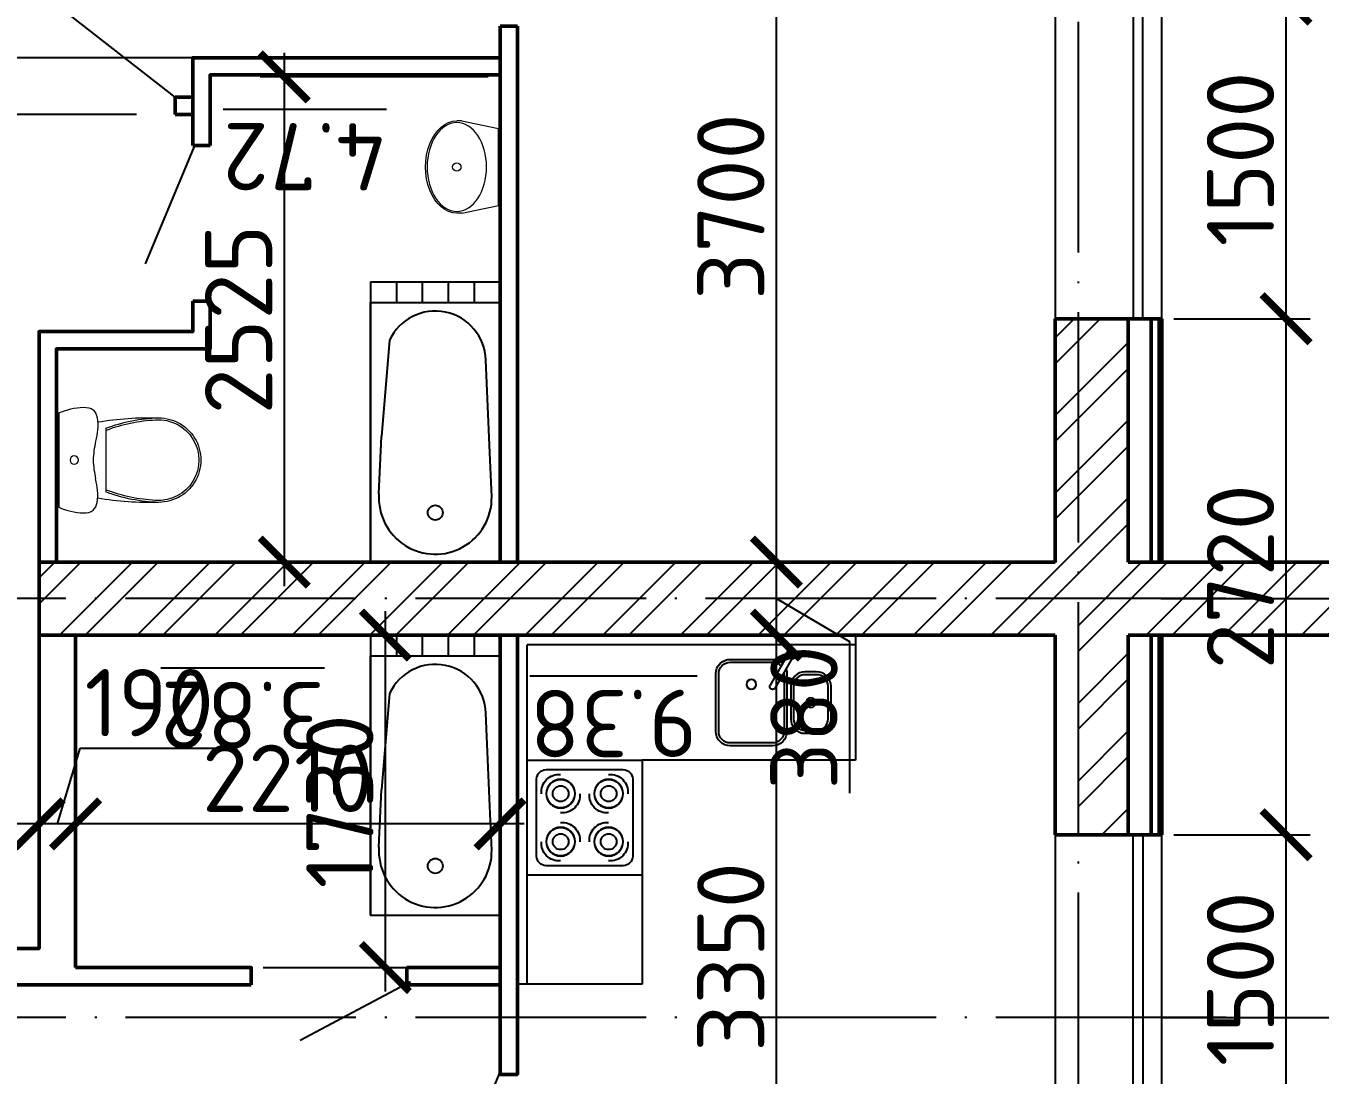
# Model space of a CAD drawing. Header units: millimetres. Extents: x -121275 to -95372, y 16759 to 40426.
# Drawn here: x -119839.7 to -119772.4, y 38773.9 to 38828.5 of the extents above; entities that cross this region are included whole.
import ezdxf

# ---------------------------------------------------------------- set-up
doc = ezdxf.new("R2010")
doc.units = ezdxf.units.MM
doc.header["$LTSCALE"] = 0.5
doc.linetypes.add('ACAD_ISO04W100', pattern=[30, 24, -3, 0, -3])
for name, color, linetype, lineweight in [('02', 5, 'Continuous', 18), ('построения', 6, 'Continuous', 25), ('Сантехника', 255, 'Continuous', 15), ('ТОЛСТЫЕ3', 7, 'Continuous', 50), ('ТОНКИЕе', 7, 'Continuous', 25)]:
    doc.layers.add(name, color=color, linetype=linetype, lineweight=lineweight)
for name, color, linetype in [('kuhnja', 190, 'Continuous'), ('оси', 7, 'ACAD_ISO04W100'), ('размеры', 7, 'Continuous'), ('тонкие', 7, 'Continuous')]:
    doc.layers.add(name, color=color, linetype=linetype)
doc.styles.add('Наклонный', font='isocpeur.ttf', dxfattribs={"height": 3.5})
doc.dimstyles.new('СТРОИТЕЛЬНЫЙ', dxfattribs={"dimtxt": 3.5, "dimasz": 2.5, "dimexe": 1.25, "dimexo": 0.625, "dimtad": 1, "dimdec": 0, "dimlfac": 100, "dimdsep": 46, "dimtxsty": 'Наклонный', "dimblk1": 'ARCHTICK', "dimblk2": 'ARCHTICK', "dimsah": 1, "dimcen": 0, "dimdle": 1.25, "dimadec": 0, "dimazin": 0, "dimtfac": 0.75, "dimtdec": 0, "dimtmove": 0, "dimatfit": 3, "dimldrblk": 'ARCHTICK', "dimfxl": 1, "dimtolj": 1, "dimtzin": 0, "dimarcsym": 0})
pattern_1 = [(225, (-239994.2577, 77208.4674), (2.02055763, -2.02055763), []), (225, (-239995.6047, 77208.4674), (2.02055763, -2.02055763), [])]

# ---------------------------------------------------------------- blocks, each defined once
blk = doc.blocks.new('_ArchTick')
at = {"color": 0, "linetype": 'ByBlock', "const_width": 0.15}
blk.add_lwpolyline([(-0.5, -0.5), (0.5, 0.5)], dxfattribs=at)
blk = doc.blocks.new('*D1293')
at = {"layer": 'Defpoints', "color": 0, "transparency": 16777216}
for p in [(-119781.276, 38870.668), (-119781.276, 38798.668), (-119765.069, 38798.668)]:
    blk.add_point(p, dxfattribs=at)
at = {"layer": 'размеры', "color": 0, "lineweight": -2, "transparency": 16777216}
for p, q in [((-119765.069, 38871.918), (-119765.069, 38797.418)), ((-119780.651, 38870.668), (-119763.819, 38870.668)), ((-119780.651, 38798.668), (-119763.819, 38798.668))]:
    blk.add_line(p, q, dxfattribs=at)
at = {"layer": 'размеры', "color": 0, "lineweight": -2, "transparency": 16777216, "xscale": 2.5, "yscale": 2.5, "zscale": 2.5}
for p, rotation in [((-119765.069, 38870.668), 90), ((-119765.069, 38798.668), 270)]:
    blk.add_blockref('_ArchTick', p, dxfattribs=dict(at, rotation=rotation))
at = {"layer": 'размеры', "color": 0, "transparency": 16777216, "insert": (-119767.444, 38834.668), "char_height": 3.5, "attachment_point": 5, "rotation": 90, "style": 'Наклонный'}
blk.add_mtext('\\A1;7200', dxfattribs=at)
blk = doc.blocks.new('*D1294')
at = {"layer": 'Defpoints', "color": 0, "transparency": 16777216}
for p in [(-119781.276, 38798.668), (-119781.276, 38776.868), (-119765.069, 38776.868)]:
    blk.add_point(p, dxfattribs=at)
at = {"layer": 'размеры', "color": 0, "lineweight": -2, "transparency": 16777216}
for p, q in [((-119765.069, 38799.918), (-119765.069, 38775.618)), ((-119780.651, 38798.668), (-119763.819, 38798.668)), ((-119780.651, 38776.868), (-119763.819, 38776.868))]:
    blk.add_line(p, q, dxfattribs=at)
at = {"layer": 'размеры', "color": 0, "lineweight": -2, "transparency": 16777216, "xscale": 2.5, "yscale": 2.5, "zscale": 2.5}
for p, rotation in [((-119765.069, 38798.668), 90), ((-119765.069, 38776.868), 270)]:
    blk.add_blockref('_ArchTick', p, dxfattribs=dict(at, rotation=rotation))
at = {"layer": 'размеры', "color": 0, "transparency": 16777216, "insert": (-119767.444, 38787.768), "char_height": 3.5, "attachment_point": 5, "rotation": 90, "style": 'Наклонный'}
blk.add_mtext('\\A1;2180', dxfattribs=at)
blk = doc.blocks.new('*D1295')
at = {"layer": 'Defpoints', "color": 0, "transparency": 16777216}
for p in [(-119781.276, 38776.868), (-119781.276, 38735.668), (-119765.069, 38735.668)]:
    blk.add_point(p, dxfattribs=at)
at = {"layer": 'размеры', "color": 0, "lineweight": -2, "transparency": 16777216}
for p, q in [((-119765.069, 38778.118), (-119765.069, 38734.418)), ((-119780.651, 38776.868), (-119763.819, 38776.868)), ((-119780.651, 38735.668), (-119763.819, 38735.668))]:
    blk.add_line(p, q, dxfattribs=at)
at = {"layer": 'размеры', "color": 0, "lineweight": -2, "transparency": 16777216, "xscale": 2.5, "yscale": 2.5, "zscale": 2.5}
for p, rotation in [((-119765.069, 38776.868), 90), ((-119765.069, 38735.668), 270)]:
    blk.add_blockref('_ArchTick', p, dxfattribs=dict(at, rotation=rotation))
at = {"layer": 'размеры', "color": 0, "transparency": 16777216, "insert": (-119767.444, 38756.268), "char_height": 3.5, "attachment_point": 5, "rotation": 90, "style": 'Наклонный'}
blk.add_mtext('\\A1;4120', dxfattribs=at)
blk = doc.blocks.new('A$C456D3840')
at = {"layer": 'Сантехника'}
for p, q in [((189.3, 480), (162.4, 480)), ((189.3, 480), (379.3, 440.1)), ((379.3, 39.9), (379.3, 440.1)), ((189.3, 0), (162.4, 0)), ((189.3, 0), (379.3, 39.9))]:
    blk.add_line(p, q, dxfattribs=at)
blk.add_circle((162.4, 240), 21.7, dxfattribs=at)
at = {"layer": 'Сантехника', "extrusion": (0, 0, -1)}
blk.add_ellipse((162.4, 240), major_axis=(0, -240), ratio=0.679586, start_param=0, end_param=3.141593, dxfattribs=at)
blk.add_ellipse((162.4, 240), major_axis=(0, -231.3), ratio=0.667472, dxfattribs=at)
blk = doc.blocks.new('A$C010B7E6C')
at = {"layer": 'Сантехника'}
for p, q in [((738.7, 520.7), (738.7, 29.3)), ((493.7, 440.5), (493.7, 109.6))]:
    blk.add_line(p, q, dxfattribs=at)
blk.add_circle((657.8, 275), 21.7, dxfattribs=at)
for centre, radius, start, end in [((218.7, 275), 220, 85.79897, 274.20103), ((218.7, 275), 210, 85.79897, 274.20103), ((266.3, -1145.5), 1641.2, 80.55729, 91.66188), ((196.2, -339.2), 834.5, 69.11151, 88.45313), ((196.1, -339.3), 824.6, 69.11242, 87.36208), ((196.2, 889.2), 834.5, 271.54687, 290.88849), ((266.3, 1695.5), 1641.2, 268.33812, 279.44271), ((196.1, 889.3), 824.6, 272.63792, 290.88758)]:
    blk.add_arc(centre, radius, start, end, dxfattribs=at)
for points in [[(738.7, 520.7), (608.7, 550), (558.7, 536.1), (538.7, 495), (546.7, 372.7)], [(546.7, 372.7), (558.7, 275), (546.5, 177.3)], [(738.7, 29.3), (608.7, 0), (558.7, 14), (538.7, 55), (546.5, 177.3)]]:
    blk.add_spline(points, degree=3, dxfattribs=at)
blk = doc.blocks.new('16')
at = {"layer": 'kuhnja', "color": 6, "linetype": 'Continuous'}
for p, q in [((1575830.7, -196148.4), (1574070.6, -196148.4)), ((1574070.6, -196148.4), (1574070.6, -196798.4)), ((1575830.7, -197964.6), (1575830.7, -196148.4)), ((1574070.6, -196198.4), (1575780.7, -196198.4)), ((1575780.7, -197964.6), (1575780.7, -196198.4)), ((1574070.6, -196798.4), (1575180.7, -196798.4)), ((1575180.7, -196798.4), (1575180.7, -197964.6)), ((1575180.7, -197964.6), (1575830.7, -197964.6))]:
    blk.add_line(p, q, dxfattribs=at)
at = {"layer": 'kuhnja', "color": 6}
for p, q in [((1574393.2, -196256.9), (1574489.2, -196423.2)), ((1574419.2, -196241.9), (1574515.2, -196408.2))]:
    blk.add_line(p, q, dxfattribs=at)
at = {"layer": 'kuhnja', "color": 6, "ltscale": 600}
for p, q in [((1575180.7, -196798.4), (1575180.7, -197398.4)), ((1575780.7, -196798.4), (1575180.7, -196798.4)), ((1575780.7, -197398.4), (1575780.7, -196798.4)), ((1575680.7, -196848.4), (1575280.7, -196848.4)), ((1575230.7, -196898.4), (1575230.7, -197298.4)), ((1575730.7, -197298.4), (1575730.7, -196898.4)), ((1575180.7, -197398.4), (1575780.7, -197398.4)), ((1575280.7, -197348.4), (1575680.7, -197348.4))]:
    blk.add_line(p, q, dxfattribs=at)
at = {"layer": 'kuhnja', "color": 6}
for points in [[(1574432.2, -196324.5, 0.084828), (1574427.9, -196349.4), (1574427.9, -196649.4, 0.414214), (1574502.9, -196724.4)], [(1574502.9, -196724.4), (1574722.9, -196724.4, 0.414214), (1574797.9, -196649.4), (1574797.9, -196349.4, 0.414214), (1574722.9, -196274.4), (1574502.9, -196274.4, 0.19677), (1574450.3, -196295.9)], [(1574502.9, -196709.4), (1574722.9, -196709.4, 0.414214), (1574782.9, -196649.4), (1574782.9, -196349.4, 0.414214), (1574722.9, -196289.4), (1574502.9, -196289.4, 0.213804), (1574458.2, -196309.5)], [(1574443.2, -196343.6, 0.024245), (1574442.9, -196349.4), (1574442.9, -196649.4, 0.414214), (1574502.9, -196709.4)]]:
    blk.add_lwpolyline(points, format="xyb", dxfattribs=at)
for points in [[(1574272.9, -196339.4), (1574332.9, -196339.4, -0.414214), (1574407.9, -196414.4), (1574407.9, -196584.4, -0.414214), (1574332.9, -196659.4), (1574272.9, -196659.4, -0.414214), (1574197.9, -196584.4), (1574197.9, -196414.4, -0.414214)], [(1574272.9, -196354.4), (1574332.9, -196354.4, -0.414214), (1574392.9, -196414.4), (1574392.9, -196584.4, -0.414214), (1574332.9, -196644.4), (1574272.9, -196644.4, -0.414214), (1574212.9, -196584.4), (1574212.9, -196414.4, -0.414214)]]:
    blk.add_lwpolyline(points, format="xyb", close=True, dxfattribs=at)
for centre in [(1574612.9, -196404.4), (1574302.9, -196499.4)]:
    blk.add_circle(centre, 25, dxfattribs=at)
at = {"layer": 'kuhnja', "color": 6, "ltscale": 600}
for centre in [(1575355.7, -196973.4), (1575605.7, -196973.4), (1575355.7, -197223.4), (1575605.7, -197223.4)]:
    blk.add_circle(centre, 75, dxfattribs=at)
at = {"layer": 'kuhnja', "color": 6}
for centre, radius, start, end in [((1574406.2, -196249.4), 25, 336.8699, 263.1301), ((1574406.2, -196249.4), 15, 30, 210), ((1574502.2, -196415.7), 15, 210, 30)]:
    blk.add_arc(centre, radius, start, end, dxfattribs=at)
at = {"layer": 'kuhnja', "color": 6, "ltscale": 600}
for centre, radius, start, end in [((1575280.7, -196898.4), 50, 90, 180), ((1575680.7, -196898.4), 50, 0, 90), ((1575348.4, -196966.1), 93, 85.49745, 184.50255), ((1575355.7, -196973.4), 73.8, 0, 180), ((1575355.7, -196973.4), 41.3, 0, 180), ((1575605.7, -196973.4), 73.8, 0, 180), ((1575605.7, -196973.4), 41.3, 0, 180), ((1575613, -196966.1), 93, 355.49745, 94.50255), ((1575355.7, -196973.4), 73.8, 180, 0), ((1575355.7, -196973.4), 41.3, 180, 0), ((1575363, -196980.7), 93, 265.49745, 4.50255), ((1575598.4, -196980.7), 93, 175.49745, 274.50255), ((1575605.7, -196973.4), 73.8, 180, 0), ((1575605.7, -196973.4), 41.3, 180, 0), ((1575363, -197216.1), 93, 355.49745, 94.50255), ((1575598.4, -197216.1), 93, 85.49745, 184.50255), ((1575355.7, -197223.4), 73.8, 0, 180), ((1575355.7, -197223.4), 41.3, 0, 180), ((1575605.7, -197223.4), 73.8, 0, 180), ((1575605.7, -197223.4), 41.3, 0, 180), ((1575348.4, -197230.7), 93, 175.49745, 274.50255), ((1575355.7, -197223.4), 73.8, 180, 0), ((1575355.7, -197223.4), 41.3, 180, 0), ((1575605.7, -197223.4), 73.8, 180, 0), ((1575605.7, -197223.4), 41.3, 180, 0), ((1575613, -197230.7), 93, 265.49745, 4.50255), ((1575280.7, -197298.4), 50, 180, 270), ((1575680.7, -197298.4), 50, 270, 0)]:
    blk.add_arc(centre, radius, start, end, dxfattribs=at)
blk = doc.blocks.new('*D1467')
at = {"layer": 'Defpoints', "color": 0, "transparency": 16777216}
for p in [(-119800.656, 38796.768), (-119786.141, 38796.768), (-119800.656, 38763.268)]:
    blk.add_point(p, dxfattribs=at)
at = {"layer": 'размеры', "color": 0, "lineweight": -2, "transparency": 16777216}
for p, q in [((-119800.656, 38762.018), (-119800.656, 38798.018)), ((-119786.766, 38796.768), (-119801.906, 38796.768)), ((-119800.031, 38763.268), (-119799.406, 38763.268))]:
    blk.add_line(p, q, dxfattribs=at)
at = {"layer": 'размеры', "color": 0, "lineweight": -2, "transparency": 16777216, "xscale": 2.5, "yscale": 2.5, "zscale": 2.5}
for p, rotation in [((-119800.656, 38796.768), 90), ((-119800.656, 38763.268), 270)]:
    blk.add_blockref('_ArchTick', p, dxfattribs=dict(at, rotation=rotation))
at = {"layer": 'размеры', "color": 0, "transparency": 16777216, "insert": (-119803.031, 38780.018), "char_height": 3.5, "attachment_point": 5, "rotation": 90, "style": 'Наклонный'}
blk.add_mtext('\\A1;3350', dxfattribs=at)
blk = doc.blocks.new('*D1468')
at = {"layer": 'Defpoints', "color": 0, "transparency": 16777216}
for p in [(-119800.656, 38800.568), (-119796.838, 38800.568), (-119786.141, 38796.768)]:
    blk.add_point(p, dxfattribs=at)
at = {"layer": 'размеры', "color": 0, "lineweight": -2, "transparency": 16777216}
for p, q in [((-119800.656, 38795.518), (-119800.656, 38801.818)), ((-119797.463, 38800.568), (-119801.906, 38800.568)), ((-119800.656, 38798.668), (-119796.847, 38796.437)), ((-119786.766, 38796.768), (-119801.906, 38796.768)), ((-119796.847, 38796.437), (-119796.847, 38788.537))]:
    blk.add_line(p, q, dxfattribs=at)
at = {"layer": 'размеры', "color": 0, "lineweight": -2, "transparency": 16777216, "xscale": 2.5, "yscale": 2.5, "zscale": 2.5}
for p, rotation in [((-119800.656, 38800.568), 90), ((-119800.656, 38796.768), 270)]:
    blk.add_blockref('_ArchTick', p, dxfattribs=dict(at, rotation=rotation))
at = {"layer": 'размеры', "color": 0, "transparency": 16777216, "insert": (-119799.222, 38792.487), "char_height": 3.5, "attachment_point": 5, "rotation": 90, "style": 'Наклонный'}
blk.add_mtext('\\A1;380', dxfattribs=at)
blk = doc.blocks.new('*D1469')
at = {"layer": 'Defpoints', "color": 0, "transparency": 16777216}
for p in [(-119800.656, 38837.568), (-119800.591, 38837.568), (-119796.838, 38800.568)]:
    blk.add_point(p, dxfattribs=at)
at = {"layer": 'размеры', "color": 0, "lineweight": -2, "transparency": 16777216}
for p, q in [((-119800.656, 38799.318), (-119800.656, 38838.818)), ((-119801.216, 38837.568), (-119801.906, 38837.568)), ((-119797.463, 38800.568), (-119801.906, 38800.568))]:
    blk.add_line(p, q, dxfattribs=at)
at = {"layer": 'размеры', "color": 0, "lineweight": -2, "transparency": 16777216, "xscale": 2.5, "yscale": 2.5, "zscale": 2.5}
for p, rotation in [((-119800.656, 38837.568), 90), ((-119800.656, 38800.568), 270)]:
    blk.add_blockref('_ArchTick', p, dxfattribs=dict(at, rotation=rotation))
at = {"layer": 'размеры', "color": 0, "transparency": 16777216, "insert": (-119803.031, 38819.068), "char_height": 3.5, "attachment_point": 5, "rotation": 90, "style": 'Наклонный'}
blk.add_mtext('\\A1;3700', dxfattribs=at)
blk = doc.blocks.new('*D1480')
at = {"layer": 'Defpoints', "color": 0, "transparency": 16777216}
for p in [(-119837.141, 38786.942), (-119837.141, 38779.468), (-119815.041, 38779.468)]:
    blk.add_point(p, dxfattribs=at)
at = {"layer": 'размеры', "color": 0, "lineweight": -2, "transparency": 16777216}
for p, q in [((-119837.141, 38780.093), (-119837.141, 38788.192)), ((-119815.041, 38780.093), (-119815.041, 38788.192)), ((-119813.791, 38786.942), (-119838.391, 38786.942))]:
    blk.add_line(p, q, dxfattribs=at)
at = {"layer": 'размеры', "color": 0, "lineweight": -2, "transparency": 16777216, "xscale": 2.5, "yscale": 2.5, "zscale": 2.5, "rotation": 180}
blk.add_blockref('_ArchTick', (-119837.141, 38786.942), dxfattribs=at)
at = {"layer": 'размеры', "color": 0, "lineweight": -2, "transparency": 16777216, "xscale": 2.5, "yscale": 2.5, "zscale": 2.5}
blk.add_blockref('_ArchTick', (-119815.041, 38786.942), dxfattribs=at)
at = {"layer": 'размеры', "color": 0, "transparency": 16777216, "insert": (-119826.091, 38789.317), "char_height": 3.5, "attachment_point": 5, "style": 'Наклонный'}
blk.add_mtext('\\A1;2210', dxfattribs=at)
blk = doc.blocks.new('*D1481')
at = {"layer": 'Defpoints', "color": 0, "transparency": 16777216}
for p in [(-119839.041, 38796.768), (-119821.013, 38796.768), (-119827.997, 38779.468)]:
    blk.add_point(p, dxfattribs=at)
at = {"layer": 'размеры', "color": 0, "lineweight": -2, "transparency": 16777216}
for p, q in [((-119821.013, 38778.218), (-119821.013, 38798.018)), ((-119838.416, 38796.768), (-119819.763, 38796.768)), ((-119827.372, 38779.468), (-119819.763, 38779.468))]:
    blk.add_line(p, q, dxfattribs=at)
at = {"layer": 'размеры', "color": 0, "lineweight": -2, "transparency": 16777216, "xscale": 2.5, "yscale": 2.5, "zscale": 2.5}
for p, rotation in [((-119821.013, 38796.768), 90), ((-119821.013, 38779.468), 270)]:
    blk.add_blockref('_ArchTick', p, dxfattribs=dict(at, rotation=rotation))
at = {"layer": 'размеры', "color": 0, "transparency": 16777216, "insert": (-119823.388, 38788.118), "char_height": 3.5, "attachment_point": 5, "rotation": 90, "style": 'Наклонный'}
blk.add_mtext('\\A1;1730', dxfattribs=at)
blk = doc.blocks.new('*D1482')
at = {"layer": 'Defpoints', "color": 0, "transparency": 16777216}
for p in [(-119839.041, 38786.942), (-119839.041, 38786.942), (-119837.141, 38779.468)]:
    blk.add_point(p, dxfattribs=at)
at = {"layer": 'размеры', "color": 0, "lineweight": -2, "transparency": 16777216}
for p, q in [((-119838.091, 38786.942), (-119836.91, 38790.88)), ((-119836.91, 38790.88), (-119829.71, 38790.88)), ((-119839.041, 38787.567), (-119839.041, 38788.192)), ((-119837.141, 38780.093), (-119837.141, 38788.192)), ((-119835.891, 38786.942), (-119840.291, 38786.942))]:
    blk.add_line(p, q, dxfattribs=at)
at = {"layer": 'размеры', "color": 0, "lineweight": -2, "transparency": 16777216, "xscale": 2.5, "yscale": 2.5, "zscale": 2.5, "rotation": 180}
blk.add_blockref('_ArchTick', (-119839.041, 38786.942), dxfattribs=at)
at = {"layer": 'размеры', "color": 0, "lineweight": -2, "transparency": 16777216, "xscale": 2.5, "yscale": 2.5, "zscale": 2.5}
blk.add_blockref('_ArchTick', (-119837.141, 38786.942), dxfattribs=at)
at = {"layer": 'размеры', "color": 0, "transparency": 16777216, "insert": (-119833.31, 38793.255), "char_height": 3.5, "attachment_point": 5, "style": 'Наклонный'}
blk.add_mtext('\\A1;190', dxfattribs=at)
blk = doc.blocks.new('*D1268')
at = {"layer": 'Defpoints', "color": 0, "transparency": 16777216}
for p in [(-119855.041, 38786.942), (-119855.041, 38786.942), (-119839.041, 38786.942)]:
    blk.add_point(p, dxfattribs=at)
at = {"layer": 'размеры', "color": 0, "lineweight": -2, "transparency": 16777216}
for p, q in [((-119855.041, 38787.567), (-119855.041, 38788.192)), ((-119839.041, 38787.567), (-119839.041, 38788.192)), ((-119837.791, 38786.942), (-119856.291, 38786.942))]:
    blk.add_line(p, q, dxfattribs=at)
at = {"layer": 'размеры', "color": 0, "lineweight": -2, "transparency": 16777216, "xscale": 2.5, "yscale": 2.5, "zscale": 2.5, "rotation": 180}
blk.add_blockref('_ArchTick', (-119855.041, 38786.942), dxfattribs=at)
at = {"layer": 'размеры', "color": 0, "lineweight": -2, "transparency": 16777216, "xscale": 2.5, "yscale": 2.5, "zscale": 2.5}
blk.add_blockref('_ArchTick', (-119839.041, 38786.942), dxfattribs=at)
at = {"layer": 'размеры', "color": 0, "transparency": 16777216, "insert": (-119847.041, 38789.317), "char_height": 3.5, "attachment_point": 5, "style": 'Наклонный'}
blk.add_mtext('\\A1;1600', dxfattribs=at)
blk = doc.blocks.new('*D1489')
at = {"layer": 'Defpoints', "color": 0, "transparency": 16777216}
for p in [(-119815.041, 38825.822), (-119826.28, 38800.568), (-119815.041, 38800.568)]:
    blk.add_point(p, dxfattribs=at)
at = {"layer": 'размеры', "color": 0, "lineweight": -2, "transparency": 16777216}
for p, q in [((-119826.28, 38827.072), (-119826.28, 38799.318)), ((-119815.666, 38825.822), (-119827.53, 38825.822)), ((-119815.666, 38800.568), (-119827.53, 38800.568))]:
    blk.add_line(p, q, dxfattribs=at)
at = {"layer": 'размеры', "color": 0, "lineweight": -2, "transparency": 16777216, "xscale": 2.5, "yscale": 2.5, "zscale": 2.5}
for p, rotation in [((-119826.28, 38825.822), 90), ((-119826.28, 38800.568), 270)]:
    blk.add_blockref('_ArchTick', p, dxfattribs=dict(at, rotation=rotation))
at = {"layer": 'размеры', "color": 0, "transparency": 16777216, "insert": (-119828.655, 38813.195), "char_height": 3.5, "attachment_point": 5, "rotation": 90, "style": 'Наклонный'}
blk.add_mtext('\\A1;2525', dxfattribs=at)
blk = doc.blocks.new('*D1281')
at = {"layer": 'Defpoints', "color": 0, "transparency": 16777216}
for p in [(-119844.57, 38823.859), (-119833.351, 38823.859), (-119847.33, 38780.468)]:
    blk.add_point(p, dxfattribs=at)
at = {"layer": 'размеры', "color": 0, "lineweight": -2, "transparency": 16777216}
for p, q in [((-119844.57, 38779.218), (-119844.57, 38825.109)), ((-119833.976, 38823.859), (-119845.82, 38823.859)), ((-119846.705, 38780.468), (-119843.32, 38780.468))]:
    blk.add_line(p, q, dxfattribs=at)
at = {"layer": 'размеры', "color": 0, "lineweight": -2, "transparency": 16777216, "xscale": 2.5, "yscale": 2.5, "zscale": 2.5}
for p, rotation in [((-119844.57, 38823.859), 90), ((-119844.57, 38780.468), 270)]:
    blk.add_blockref('_ArchTick', p, dxfattribs=dict(at, rotation=rotation))
at = {"layer": 'размеры', "color": 0, "transparency": 16777216, "insert": (-119846.945, 38802.164), "char_height": 3.5, "attachment_point": 5, "rotation": 90, "style": 'Наклонный'}
blk.add_mtext('\\A1;4339', dxfattribs=at)
blk = doc.blocks.new('*D1282')
at = {"layer": 'Defpoints', "color": 0, "transparency": 16777216}
for p in [(-119844.57, 38869.379), (-119818.471, 38869.379), (-119818.471, 38826.822)]:
    blk.add_point(p, dxfattribs=at)
at = {"layer": 'размеры', "color": 0, "lineweight": -2, "transparency": 16777216}
for p, q in [((-119844.57, 38825.572), (-119844.57, 38870.629)), ((-119819.096, 38869.379), (-119845.82, 38869.379)), ((-119819.096, 38826.822), (-119845.82, 38826.822))]:
    blk.add_line(p, q, dxfattribs=at)
at = {"layer": 'размеры', "color": 0, "lineweight": -2, "transparency": 16777216, "xscale": 2.5, "yscale": 2.5, "zscale": 2.5}
for p, rotation in [((-119844.57, 38869.379), 90), ((-119844.57, 38826.822), 270)]:
    blk.add_blockref('_ArchTick', p, dxfattribs=dict(at, rotation=rotation))
at = {"layer": 'размеры', "color": 0, "transparency": 16777216, "insert": (-119846.945, 38848.1), "char_height": 3.5, "attachment_point": 5, "rotation": 90, "style": 'Наклонный'}
blk.add_mtext('\\A1;4256', dxfattribs=at)
blk = doc.blocks.new('*D1505')
at = {"layer": 'Defpoints', "color": 0, "transparency": 16777216}
for p in [(-119780.591, 38786.381), (-119774.126, 38786.381), (-119780.591, 38771.381)]:
    blk.add_point(p, dxfattribs=at)
at = {"layer": 'размеры', "color": 0, "lineweight": -2, "transparency": 16777216}
for p, q in [((-119774.126, 38770.131), (-119774.126, 38787.631)), ((-119779.966, 38786.381), (-119772.876, 38786.381)), ((-119779.966, 38771.381), (-119772.876, 38771.381))]:
    blk.add_line(p, q, dxfattribs=at)
at = {"layer": 'размеры', "color": 0, "lineweight": -2, "transparency": 16777216, "xscale": 2.5, "yscale": 2.5, "zscale": 2.5}
for p, rotation in [((-119774.126, 38786.381), 90), ((-119774.126, 38771.381), 270)]:
    blk.add_blockref('_ArchTick', p, dxfattribs=dict(at, rotation=rotation))
at = {"layer": 'размеры', "color": 0, "transparency": 16777216, "insert": (-119776.501, 38778.881), "char_height": 3.5, "attachment_point": 5, "rotation": 90, "style": 'Наклонный'}
blk.add_mtext('\\A1;1500', dxfattribs=at)
blk = doc.blocks.new('*D1506')
at = {"layer": 'Defpoints', "color": 0, "transparency": 16777216}
for p in [(-119780.591, 38813.231), (-119774.126, 38813.231), (-119780.591, 38786.381)]:
    blk.add_point(p, dxfattribs=at)
at = {"layer": 'размеры', "color": 0, "lineweight": -2, "transparency": 16777216}
for p, q in [((-119774.126, 38785.131), (-119774.126, 38814.481)), ((-119779.966, 38813.231), (-119772.876, 38813.231)), ((-119779.966, 38786.381), (-119772.876, 38786.381))]:
    blk.add_line(p, q, dxfattribs=at)
at = {"layer": 'размеры', "color": 0, "lineweight": -2, "transparency": 16777216, "xscale": 2.5, "yscale": 2.5, "zscale": 2.5}
for p, rotation in [((-119774.126, 38813.231), 90), ((-119774.126, 38786.381), 270)]:
    blk.add_blockref('_ArchTick', p, dxfattribs=dict(at, rotation=rotation))
at = {"layer": 'размеры', "color": 0, "transparency": 16777216, "insert": (-119776.501, 38799.806), "char_height": 3.5, "attachment_point": 5, "rotation": 90, "style": 'Наклонный'}
blk.add_mtext('\\A1;2720', dxfattribs=at)
blk = doc.blocks.new('*D1507')
at = {"layer": 'Defpoints', "color": 0, "transparency": 16777216}
for p in [(-119780.591, 38829.866), (-119774.126, 38829.866), (-119780.591, 38813.231)]:
    blk.add_point(p, dxfattribs=at)
at = {"layer": 'размеры', "color": 0, "lineweight": -2, "transparency": 16777216}
for p, q in [((-119774.126, 38811.981), (-119774.126, 38831.116)), ((-119779.966, 38829.866), (-119772.876, 38829.866)), ((-119779.966, 38813.231), (-119772.876, 38813.231))]:
    blk.add_line(p, q, dxfattribs=at)
at = {"layer": 'размеры', "color": 0, "lineweight": -2, "transparency": 16777216, "xscale": 2.5, "yscale": 2.5, "zscale": 2.5}
for p, rotation in [((-119774.126, 38829.866), 90), ((-119774.126, 38813.231), 270)]:
    blk.add_blockref('_ArchTick', p, dxfattribs=dict(at, rotation=rotation))
at = {"layer": 'размеры', "color": 0, "transparency": 16777216, "insert": (-119776.501, 38821.548), "char_height": 3.5, "attachment_point": 5, "rotation": 90, "style": 'Наклонный'}
blk.add_mtext('\\A1;1500', dxfattribs=at)

msp = doc.modelspace()

# ---------------------------------------------------------------- hatches: boundary and pattern name
at = {"layer": 'тонкие', "transparency": 33554687}
h = msp.add_hatch(dxfattribs=at)
h.set_pattern_fill('ANSI32', color=6, scale=0.3, angle=180)
h.set_pattern_definition(pattern_1)
h.paths.add_polyline_path([(-119819.417, 38870.668), (-119782.341, 38870.668), (-119782.341, 38873.268), (-119784.941, 38873.268), (-119819.417, 38873.268)])
h.paths.add_polyline_path([(-119819.417, 38869.381), (-119786.141, 38869.368), (-119786.141, 38855.571), (-119784.941, 38855.571), (-119784.941, 38870.668), (-119819.417, 38870.668)])
h.paths.add_polyline_path([(-119784.941, 38855.571), (-119782.341, 38855.571), (-119782.341, 38856.968), (-119782.341, 38856.968), (-119782.341, 38856.968), (-119764.041, 38856.968), (-119764.041, 38860.768), (-119782.341, 38860.768), (-119782.341, 38870.668), (-119784.941, 38870.668)])
h.paths.add_polyline_path([(-119784.941, 38829.866), (-119782.341, 38829.866), (-119782.341, 38839.771), (-119784.941, 38839.771)])
h.paths.add_polyline_path([(-119786.141, 38829.866), (-119784.941, 38829.866), (-119784.941, 38839.771), (-119786.141, 38839.771)])
h.paths.add_polyline_path([(-119786.141, 38800.568), (-119786.141, 38798.668), (-119784.941, 38798.668), (-119784.941, 38813.231), (-119786.141, 38813.231)])
h.paths.add_polyline_path([(-119784.941, 38712.48), (-119782.341, 38712.48), (-119782.341, 38733.78), (-119764.041, 38733.78), (-119764.041, 38737.58), (-119782.341, 38737.58), (-119782.341, 38737.58), (-119782.341, 38733.78), (-119782.341, 38737.58), (-119782.341, 38740.08), (-119784.941, 38740.08)])
h.paths.add_polyline_path([(-119786.141, 38735.668), (-119784.941, 38735.668), (-119784.941, 38740.08), (-119786.141, 38740.08)])
h.paths.add_polyline_path([(-119786.141, 38733.368), (-119786.141, 38721.58), (-119786.141, 38712.48), (-119784.941, 38712.48), (-119784.941, 38735.668), (-119786.141, 38735.668)])
h.paths.add_polyline_path([(-119784.941, 38786.381), (-119782.341, 38786.381), (-119782.341, 38796.768), (-119764.041, 38796.768), (-119764.041, 38800.568), (-119782.341, 38800.568), (-119782.341, 38813.231), (-119784.941, 38813.231)])
h.paths.add_polyline_path([(-119782.341, 38771.381), (-119784.941, 38771.381), (-119784.941, 38755.08), (-119782.341, 38755.08)])
h.paths.add_polyline_path([(-119784.941, 38771.381), (-119786.141, 38771.381), (-119786.141, 38755.08), (-119784.941, 38755.08)])
h = msp.add_hatch(dxfattribs=at)
h.set_pattern_fill('ANSI32', color=6, scale=0.3, angle=180)
h.set_pattern_definition(pattern_1)
h.paths.add_polyline_path([(-119899.441, 38776.868), (-119879.041, 38776.868), (-119879.041, 38779.368), (-119899.441, 38779.368)])
h.paths.add_polyline_path([(-119879.041, 38776.868), (-119876.44, 38776.868), (-119876.44, 38779.368), (-119879.041, 38779.368)])
h.paths.add_polyline_path([(-119910.492, 38776.868), (-119901.341, 38776.868), (-119901.341, 38779.368), (-119910.492, 38779.368)])
h.paths.add_polyline_path([(-119910.492, 38775.568), (-119903.241, 38775.568), (-119903.241, 38735.668), (-119901.341, 38735.668), (-119901.341, 38776.868), (-119910.492, 38776.868)])
h.paths.add_polyline_path([(-119901.341, 38776.868), (-119899.441, 38776.868), (-119899.441, 38779.368), (-119901.341, 38779.368)])
h.paths.add_polyline_path([(-119928.941, 38776.868), (-119922.592, 38776.868), (-119922.592, 38779.368), (-119928.441, 38779.368), (-119928.441, 38781.994), (-119928.941, 38781.994)])
h.paths.add_polyline_path([(-119932.241, 38776.868), (-119928.941, 38776.868), (-119928.941, 38781.994), (-119932.241, 38781.994)])
h.paths.add_polyline_path([(-119928.941, 38735.668), (-119928.441, 38735.668), (-119928.441, 38736.968), (-119928.441, 38775.568), (-119922.592, 38775.568), (-119922.592, 38776.868), (-119928.941, 38776.868)])
h.paths.add_polyline_path([(-119932.241, 38736.968), (-119939.09, 38736.878), (-119939.09, 38735.668), (-119928.941, 38735.668), (-119928.941, 38776.868), (-119932.241, 38776.868)])
h.paths.add_polyline_path([(-119839.041, 38798.668), (-119786.141, 38798.668), (-119786.141, 38800.568), (-119839.041, 38800.568)])
h.paths.add_polyline_path([(-119839.041, 38796.768), (-119837.141, 38796.768), (-119786.141, 38796.768), (-119786.141, 38798.668), (-119839.041, 38798.668)])
h.paths.add_polyline_path([(-119911.941, 38798.668), (-119901.341, 38798.668), (-119901.341, 38800.568), (-119905.215, 38800.568), (-119911.941, 38800.568)])
h.paths.add_polyline_path([(-119911.941, 38796.768), (-119901.341, 38796.768), (-119901.341, 38798.668), (-119911.941, 38798.668)])
h.paths.add_polyline_path([(-119901.341, 38796.768), (-119899.441, 38796.768), (-119899.441, 38798.668), (-119901.341, 38798.668)])
h.paths.add_polyline_path([(-119901.341, 38798.668), (-119899.441, 38798.668), (-119899.441, 38800.568), (-119901.341, 38800.568)])
h.paths.add_polyline_path([(-119928.941, 38798.668), (-119922.041, 38798.668), (-119922.041, 38800.568), (-119927.041, 38800.568), (-119927.041, 38804.497), (-119928.941, 38804.497)])
h.paths.add_polyline_path([(-119928.941, 38792.094), (-119928.441, 38792.094), (-119928.441, 38796.768), (-119922.041, 38796.768), (-119922.041, 38798.668), (-119928.941, 38798.668)])
h.paths.add_polyline_path([(-119930.841, 38800.568), (-120036.304, 38800.568), (-120036.304, 38798.668), (-119928.941, 38798.668), (-119928.941, 38804.497), (-119930.841, 38804.497)])
h.paths.add_polyline_path([(-120036.304, 38796.768), (-119932.241, 38796.768), (-119932.241, 38792.094), (-119928.941, 38792.094), (-119928.941, 38798.668), (-120036.304, 38798.668)])
h.paths.add_polyline_path([(-119856.941, 38735.668), (-119855.041, 38735.668), (-119855.041, 38776.868), (-119856.941, 38776.868)])
h.paths.add_polyline_path([(-119858.841, 38735.668), (-119856.941, 38735.668), (-119856.941, 38776.868), (-119858.841, 38776.868)])
h.paths.add_polyline_path([(-119856.941, 38718.802), (-119855.041, 38718.802), (-119855.041, 38735.668), (-119856.941, 38735.668)])
h.paths.add_polyline_path([(-119858.841, 38718.802), (-119856.941, 38718.802), (-119856.941, 38735.668), (-119858.841, 38735.668)])
h.paths.add_polyline_path([(-119899.441, 38735.668), (-119899.441, 38776.868), (-119901.341, 38776.868), (-119901.341, 38735.668)])

# ---------------------------------------------------------------- linework, layer by layer
at = {"color": 7}
msp.add_line((-119815.041, 38796.768), (-119821.791, 38796.768), dxfattribs=at)
at = {"layer": 'оси', "color": 0}
for points in [[(-119784.941, 38771.381), (-119784.941, 38870.668)], [(-119777.244, 38798.668), (-120067.881, 38798.668)], [(-119777.244, 38776.868), (-120067.881, 38776.868)]]:
    msp.add_lwpolyline(points, dxfattribs=at)
at = {"layer": 'построения', "lineweight": 50}
for points in [[(-119786.141, 38800.568), (-119786.141, 38813.231)], [(-119782.341, 38800.568), (-119782.341, 38813.231)], [(-119786.141, 38800.568), (-119786.141, 38800.568), (-119839.041, 38800.568)], [(-119839.041, 38796.768), (-119786.141, 38796.768)], [(-119786.141, 38786.381), (-119786.141, 38796.768)], [(-119782.341, 38786.381), (-119782.341, 38796.768)]]:
    msp.add_lwpolyline(points, dxfattribs=at)
at = {"layer": 'ТОЛСТЫЕ3', "color": 6}
msp.add_lwpolyline([(-119786.141, 38786.381), (-119780.591, 38786.381)], dxfattribs=at)
at = {"layer": 'тонкие', "color": 7}
for p, q in [((-119820.441, 38815.153), (-119820.441, 38814.073)), ((-119819.091, 38815.153), (-119819.091, 38814.073)), ((-119817.741, 38815.153), (-119817.741, 38814.073)), ((-119816.391, 38815.153), (-119816.391, 38814.073)), ((-119821.791, 38807.195), (-119821.791, 38814.073)), ((-119821.791, 38814.073), (-119815.041, 38814.073)), ((-119820.805, 38812.114), (-119821.221, 38807.1)), ((-119815.575, 38806.251), (-119815.78, 38811.086)), ((-119821.791, 38800.573), (-119821.791, 38807.195)), ((-119821.348, 38804.122), (-119821.221, 38807.1)), ((-119815.478, 38803.971), (-119815.575, 38806.251)), ((-119820.441, 38796.768), (-119820.441, 38795.688)), ((-119819.091, 38796.768), (-119819.091, 38795.688)), ((-119817.741, 38796.768), (-119817.741, 38795.688)), ((-119816.391, 38796.768), (-119816.391, 38795.688)), ((-119815.041, 38796.768), (-119815.041, 38782.188)), ((-119821.791, 38788.81), (-119821.791, 38795.688)), ((-119821.791, 38795.688), (-119815.041, 38795.688)), ((-119820.805, 38793.729), (-119821.221, 38788.715)), ((-119815.575, 38787.866), (-119815.78, 38792.701)), ((-119821.791, 38782.188), (-119821.791, 38788.81)), ((-119821.348, 38785.737), (-119821.221, 38788.715)), ((-119815.478, 38785.586), (-119815.575, 38787.866))]:
    msp.add_line(p, q, dxfattribs=at)
for centre in [(-119818.416, 38803.142), (-119818.416, 38784.757)]:
    msp.add_circle(centre, 0.388, dxfattribs=at)
for centre, radius, start, end in [((-119818.416, 38810.994), 2.638, 1.99613, 154.88084), ((-119818.416, 38803.918), 2.938, 176.00774, 1.04674), ((-119818.416, 38792.609), 2.638, 1.99613, 154.88084), ((-119818.416, 38785.533), 2.938, 176.00774, 1.04674)]:
    msp.add_arc(centre, radius, start, end, dxfattribs=at)
at = {"layer": 'ТОНКИЕе', "color": 6}
for points in [[(-119831.963, 38824.759), (-119838.008, 38829.484)], [(-119786.141, 38829.866), (-119786.141, 38813.231), (-119780.591, 38813.231), (-119781.591, 38813.231), (-119781.591, 38829.866), (-119782.091, 38829.866), (-119782.091, 38813.231)], [(-119780.591, 38813.231), (-119780.591, 38829.866)], [(-119833.506, 38816.087), (-119830.925, 38822.292)], [(-119821.791, 38815.153), (-119821.791, 38800.573), (-119815.041, 38800.573)], [(-119821.791, 38815.153), (-119815.041, 38815.153)], [(-119786.141, 38813.231), (-119780.591, 38813.231), (-119780.591, 38813.231)], [(-119821.791, 38796.768), (-119821.791, 38782.188), (-119815.041, 38782.188)], [(-119784.941, 38786.381), (-119786.141, 38786.381), (-119786.141, 38771.381)], [(-119780.591, 38771.381), (-119780.591, 38786.381), (-119781.591, 38786.381), (-119781.591, 38771.381), (-119782.091, 38771.381), (-119782.091, 38786.381)], [(-119825.446, 38775.69), (-119819.715, 38778.741)], [(-119818.159, 38766.523), (-119815.006, 38774.102)]]:
    msp.add_lwpolyline(points, dxfattribs=at)
at = {"layer": 'ТОНКИЕе', "color": 6, "lineweight": 50}
for points in [[(-119815.041, 38828.468), (-119815.041, 38800.568)], [(-119815.041, 38828.468), (-119814.141, 38828.468)], [(-119814.141, 38800.568), (-119814.141, 38828.468)], [(-119831.041, 38822.255), (-119831.041, 38826.822), (-119815.041, 38826.822), (-119815.041, 38824.822), (-119815.041, 38825.922), (-119830.141, 38825.922), (-119830.141, 38823.922), (-119830.141, 38822.255)], [(-119831.963, 38824.759), (-119831.041, 38824.759)], [(-119831.963, 38823.859), (-119831.963, 38824.759)], [(-119831.041, 38823.859), (-119831.963, 38823.859)], [(-119831.041, 38822.255), (-119830.141, 38822.255)], [(-119830.141, 38822.255), (-119831.041, 38822.255)], [(-119839.041, 38800.568), (-119839.041, 38812.568), (-119831.041, 38812.568), (-119831.041, 38814.155)], [(-119830.141, 38814.155), (-119830.141, 38811.668), (-119830.141, 38811.668), (-119838.141, 38811.668), (-119838.141, 38809.668), (-119838.141, 38800.568)], [(-119830.141, 38814.155), (-119831.041, 38814.155)], [(-119786.141, 38800.568), (-119786.141, 38813.231)], [(-119780.591, 38813.231), (-119786.141, 38813.231)], [(-119781.141, 38813.231), (-119781.141, 38800.568)], [(-119780.741, 38813.231), (-119780.741, 38800.568)], [(-119837.141, 38779.468), (-119837.141, 38796.768), (-119839.041, 38796.768), (-119839.041, 38800.568)], [(-119782.341, 38800.568), (-119764.041, 38800.568), (-119764.041, 38796.768), (-119782.341, 38796.768)], [(-119838.141, 38796.768), (-119838.141, 38796.768), (-119839.041, 38796.768), (-119839.041, 38780.468)], [(-119814.141, 38778.568), (-119814.141, 38796.768), (-119814.141, 38796.768), (-119815.041, 38796.768), (-119815.041, 38778.568), (-119815.041, 38779.468), (-119819.897, 38779.468)], [(-119781.141, 38796.768), (-119781.141, 38786.381)], [(-119780.741, 38796.768), (-119780.741, 38786.381)], [(-119780.591, 38796.768), (-119780.591, 38786.381)], [(-119827.997, 38779.468), (-119837.141, 38779.468)], [(-119819.897, 38778.568), (-119819.897, 38779.468)], [(-119855.041, 38778.568), (-119853.927, 38778.568), (-119855.041, 38778.568), (-119837.141, 38778.568)], [(-119839.041, 38778.568), (-119837.141, 38778.568)], [(-119837.141, 38778.568), (-119838.141, 38778.568)], [(-119837.141, 38778.568), (-119827.997, 38778.568)], [(-119819.897, 38778.568), (-119815.041, 38778.568)], [(-119814.141, 38778.568), (-119814.141, 38773.904), (-119815.041, 38773.904), (-119815.041, 38778.568)]]:
    msp.add_lwpolyline(points, dxfattribs=at)
for points in [[(-119780.591, 38813.231), (-119780.591, 38800.568)], [(-119855.041, 38780.468), (-119839.041, 38780.468)], [(-119827.997, 38778.568), (-119827.997, 38779.468)]]:
    msp.add_lwpolyline(points, close=True, dxfattribs=at)

# ---------------------------------------------------------------- block references
at = {"color": 0, "lineweight": 20, "xscale": -0.01, "yscale": 0.01, "zscale": 0.01}
msp.add_blockref('16', (-104055.834, 40758.252), dxfattribs=at)
at = {"layer": '02', "color": 0, "ltscale": 100, "yscale": 0.01, "zscale": 0.01}
for name, p, xscale in [('A$C456D3840', (-119818.919, 38818.731), 0.01), ('A$C010B7E6C', (-119830.635, 38803.128), -0.01)]:
    msp.add_blockref(name, p, dxfattribs=dict(at, xscale=xscale))

# ---------------------------------------------------------------- texts
at = {"color": 7, "char_height": 3.5, "attachment_point": 1, "rotation": 180, "style": 'Наклонный'}
for s, insert in [('{\\fISOCPEUR|b1|i0|c204|p34;\\L4.72}', (-119820.961, 38819.92)), ('{\\fISOCPEUR|b1|i0|c204|p34;\\L3.82}', (-119824.176, 38790.848)), ('{\\fISOCPEUR|b1|i0|c204|p34;\\L9.38}', (-119804.786, 38790.427))]:
    msp.add_mtext_dynamic_manual_height_columns(s, width=11, gutter_width=35, heights=[0], dxfattribs=dict(at, insert=insert))

# ---------------------------------------------------------------- dimensions: what is measured, and where the dimension line sits
at = {"layer": 'размеры'}
for base, p1, p2, override, picture, middle in [((-119765.069, 38798.668), (-119781.276, 38870.668), (-119781.276, 38798.668), {"dimtxsty": 'Наклонный'}, '*D1293', (-119767.444, 38834.668)), ((-119765.069, 38776.868), (-119781.276, 38798.668), (-119781.276, 38776.868), {"dimtxsty": 'Наклонный', "dimtmove": 1}, '*D1294', (-119767.444, 38787.768)), ((-119765.069, 38735.668), (-119781.276, 38776.868), (-119781.276, 38735.668), {"dimtxsty": 'Наклонный', "dimtmove": 1}, '*D1295', (-119767.444, 38756.268))]:
    dim = msp.add_linear_dim(base=base, p1=p1, p2=p2, angle=270, dimstyle='СТРОИТЕЛЬНЫЙ', override=override, dxfattribs=at)
    dim.commit()
    dim.dimension.update_dxf_attribs({"geometry": picture, "text_midpoint": middle})
at = {"layer": 'размеры', "color": 6}
for base, p1, p2, angle, picture, middle in [((-119844.57, 38869.379), (-119818.471, 38826.822), (-119818.471, 38869.379), 270, '*D1282', (-119846.945, 38848.1)), ((-119826.28, 38800.568), (-119815.041, 38825.822), (-119815.041, 38800.568), 270, '*D1489', (-119828.655, 38813.195)), ((-119844.57, 38823.859), (-119847.33, 38780.468), (-119833.351, 38823.859), 270, '*D1281', (-119846.945, 38802.164)), ((-119821.013, 38796.768), (-119827.997, 38779.468), (-119839.041, 38796.768), 270, '*D1481', (-119823.388, 38788.118)), ((-119837.141, 38786.942), (-119815.041, 38779.468), (-119837.141, 38779.468), 180, '*D1480', (-119826.091, 38789.317))]:
    dim = msp.add_linear_dim(base=base, p1=p1, p2=p2, angle=angle, dimstyle='СТРОИТЕЛЬНЫЙ', dxfattribs=at)
    dim.commit()
    dim.dimension.update_dxf_attribs({"geometry": picture, "text_midpoint": middle})
for base, p1, p2, picture, middle in [((-119800.656, 38837.568), (-119796.838, 38800.568), (-119800.591, 38837.568), '*D1469', (-119800.656, 38819.068)), ((-119800.656, 38800.568), (-119786.141, 38796.768), (-119796.838, 38800.568), '*D1468', (-119796.847, 38795.812))]:
    dim = msp.add_linear_dim(base=base, p1=p1, p2=p2, angle=270, dimstyle='СТРОИТЕЛЬНЫЙ', override={"dimtmove": 1}, dxfattribs=at)
    dim.commit()
    dim.dimension.update_dxf_attribs({"geometry": picture, "text_midpoint": middle, "dimtype": 160})
for base, p1, p2, text, picture, middle in [((-119774.126, 38829.866), (-119780.591, 38813.231), (-119780.591, 38829.866), '1500', '*D1507', (-119776.501, 38821.548)), ((-119774.126, 38813.231), (-119780.591, 38786.381), (-119780.591, 38813.231), '2720', '*D1506', (-119776.501, 38799.806))]:
    dim = msp.add_linear_dim(base=base, p1=p1, p2=p2, angle=270, text=text, dimstyle='СТРОИТЕЛЬНЫЙ', override={"dimtmove": 1}, dxfattribs=at)
    dim.commit()
    dim.dimension.update_dxf_attribs({"geometry": picture, "text_midpoint": middle})
for base, p1, p2, angle, picture, middle in [((-119800.656, 38796.768), (-119800.656, 38763.268), (-119786.141, 38796.768), 270, '*D1467', (-119803.031, 38780.018)), ((-119839.041, 38786.942), (-119837.141, 38779.468), (-119839.041, 38786.942), 180, '*D1482', (-119836.285, 38793.255)), ((-119855.041, 38786.942), (-119839.041, 38786.942), (-119855.041, 38786.942), 180, '*D1268', (-119847.041, 38789.317)), ((-119774.126, 38786.381), (-119780.591, 38771.381), (-119780.591, 38786.381), 270, '*D1505', (-119776.501, 38778.881))]:
    dim = msp.add_linear_dim(base=base, p1=p1, p2=p2, angle=angle, dimstyle='СТРОИТЕЛЬНЫЙ', override={"dimtmove": 1}, dxfattribs=at)
    dim.commit()
    dim.dimension.update_dxf_attribs({"geometry": picture, "text_midpoint": middle})

doc.saveas('drawing.dxf')
